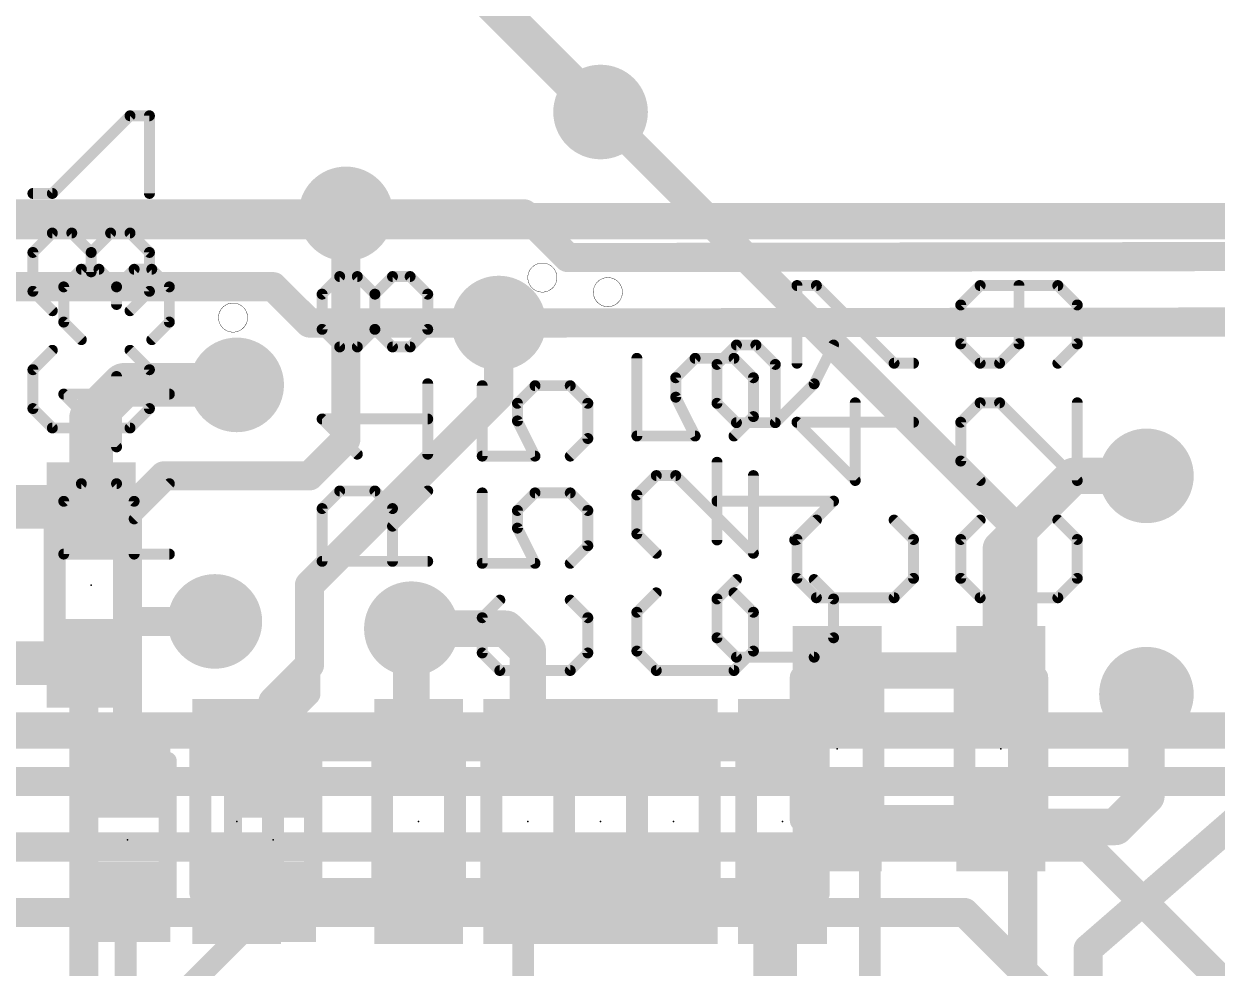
# Model space of a CAD drawing. Extents: x -18 to 144, y -21 to 125.
# Drawn here: x 53.89 to 62.22, y 77.34 to 83.93 of the extents above; entities that cross this region are included whole.
import ezdxf

# ---------------------------------------------------------------- set-up
doc = ezdxf.new("R2010")
doc.units = 0
for name, color, linetype in [('1', 22, 'CONTINUOUS'), ('114', 4, 'CONTINUOUS'), ('15', 23, 'CONTINUOUS'), ('16', 132, 'CONTINUOUS'), ('18', 110, 'CONTINUOUS'), ('2', 110, 'CONTINUOUS'), ('21', 253, 'CONTINUOUS'), ('22', 251, 'CONTINUOUS'), ('23', 53, 'CONTINUOUS'), ('24', 53, 'CONTINUOUS'), ('25', 253, 'CONTINUOUS'), ('27', 252, 'CONTINUOUS'), ('28', 251, 'CONTINUOUS')]:
    doc.layers.add(name, color=color, linetype=linetype)

# ---------------------------------------------------------------- blocks, each defined once
blk = doc.blocks.new('RECT')
blk.add_solid([(-0.5, -0.5), (0.5, -0.5), (-0.5, 0.5), (0.5, 0.5)])
blk = doc.blocks.new('ROUNDV')
at = {"const_width": 0.5}
blk.add_lwpolyline([(0, -0.25, 1), (0, 0.25, 1), (0, -0.25)], format="xyb", dxfattribs=at)

msp = doc.modelspace()

# ---------------------------------------------------------------- linework, layer by layer
at = {"layer": '1'}
for points, const_width in [([(56.134, 81.026), (56.134, 82.6008)], 0.2032), ([(57.3786, 82.6008), (56.134, 82.6008)], 0.2032), ([(57.6834, 82.296), (57.3786, 82.6008)], 0.2032), ([(74.6506, 82.3214), (57.6834, 82.296)], 0.2032), ([(74.6252, 81.8642), (57.2008, 81.8388)], 0.2032), ([(57.2008, 81.3308), (57.2008, 81.8388)], 0.2032), ([(55.88, 80.01), (57.2008, 81.3308)], 0.2032), ([(55.88, 80.772), (56.134, 81.026)], 0.2032), ([(60.706, 80.264), (61.214, 80.772)], 0.254), ([(61.214, 80.772), (61.722, 80.772)], 0.254), ([(54.864, 80.772), (54.61, 80.518)], 0.2032), ([(55.88, 80.772), (54.864, 80.772)], 0.2032), ([(54.61, 78.667), (54.61, 80.518)], 0.2032), ([(60.706, 79.4131), (60.706, 80.264)], 0.254), ([(55.88, 80.01), (55.88, 79.4512)], 0.2032), ([(57.2516, 79.7052), (56.5912, 79.7052)], 0.254), ([(57.404, 79.5528), (57.2516, 79.7052)], 0.254), ([(57.404, 78.9051), (57.404, 79.5528)], 0.254), ([(55.88, 79.4512), (55.626, 79.1972)], 0.2032), ([(59.563, 79.4131), (60.706, 79.4131)], 0.254), ([(55.626, 79.1972), (55.626, 78.667)], 0.2032), ([(61.722, 78.5368), (61.722, 79.248)], 0.254), ([(58.42, 78.9051), (58.42, 78.994)], 0.254), ([(57.404, 78.9051), (57.658, 78.9051)], 0.2032), ([(58.42, 78.9051), (57.658, 78.9051)], 0.254), ([(54.61, 78.667), (54.61, 78.6416)], 0.1524), ([(61.5061, 78.3209), (61.722, 78.5368)], 0.254), ([(59.055, 77.8129), (59.563, 78.3209)], 0.3048), ([(60.706, 78.3209), (59.563, 78.3209)], 0.3048), ([(59.7916, 78.0923), (59.563, 78.3209)], 0.1524), ([(60.706, 78.3209), (61.5061, 78.3209)], 0.254), ([(59.7916, 76.6064), (59.7916, 78.0923)], 0.1524), ([(58.42, 77.8129), (57.404, 77.8129)], 0.3048), ([(58.42, 77.8129), (59.055, 77.8129)], 0.3048), ([(57.372, 77.7809), (57.404, 77.8129)], 0.1524), ([(54.5974, 75.3968), (54.5973, 77.8002)], 0.1524), ([(54.5973, 77.8002), (54.6005, 77.797)], 0.1524), ([(54.6005, 77.797), (54.61, 77.797)], 0.1524), ([(54.972, 77.143), (55.626, 77.797)], 0.1524), ([(57.372, 75.3872), (57.372, 77.7809)], 0.1524)]:
    msp.add_lwpolyline(points, dxfattribs=dict(at, const_width=const_width))
for points, const_width in [([(56.1848, 82.6008, 1), (56.0832, 82.6008)], 0.1016), ([(56.134, 82.6516, 1), (56.134, 82.55)], 0.1016), ([(57.4145, 82.6367, 1), (57.3427, 82.5649)], 0.1016), ([(57.3786, 82.55, 1), (57.3786, 82.6516)], 0.1016), ([(57.6833, 82.3468, 1), (57.6835, 82.2452)], 0.1016), ([(57.6475, 82.2601, 1), (57.7193, 82.3319)], 0.1016), ([(57.2516, 81.8388, 1), (57.15, 81.8388)], 0.1016), ([(57.2007, 81.8896, 1), (57.2009, 81.788)], 0.1016), ([(57.15, 81.3308, 1), (57.2516, 81.3308)], 0.1016), ([(57.2367, 81.2949, 1), (57.1649, 81.3667)], 0.1016), ([(56.1699, 80.9901, 1), (56.0981, 81.0619)], 0.1016), ([(56.0832, 81.026, 1), (56.1848, 81.026)], 0.1016), ([(61.214, 80.8355, 1), (61.214, 80.7085)], 0.127), ([(61.2589, 80.7271, 1), (61.1691, 80.8169)], 0.127), ([(61.722, 80.7085, 1), (61.722, 80.8355)], 0.127), ([(54.864, 80.8228, 1), (54.864, 80.7212)], 0.1016), ([(54.8999, 80.7361, 1), (54.8281, 80.8079)], 0.1016), ([(55.8441, 80.8079, 1), (55.9159, 80.7361)], 0.1016), ([(55.88, 80.7212, 1), (55.88, 80.8228)], 0.1016), ([(54.6608, 80.518, 1), (54.5592, 80.518)], 0.1016), ([(54.5741, 80.5539, 1), (54.6459, 80.4821)], 0.1016), ([(60.7695, 80.264, 1), (60.6425, 80.264)], 0.127), ([(60.6611, 80.3089, 1), (60.7509, 80.2191)], 0.127), ([(55.9308, 80.01, 1), (55.8292, 80.01)], 0.1016), ([(55.8441, 80.0459, 1), (55.9159, 79.9741)], 0.1016), ([(56.5912, 79.7687, 1), (56.5912, 79.6417)], 0.127), ([(57.2965, 79.7501, 1), (57.2067, 79.6603)], 0.127), ([(57.2516, 79.6417, 1), (57.2516, 79.7687)], 0.127), ([(57.4675, 79.5528, 1), (57.3405, 79.5528)], 0.127), ([(57.3591, 79.5079, 1), (57.4489, 79.5977)], 0.127), ([(55.9159, 79.4153, 1), (55.8441, 79.4871)], 0.1016), ([(55.8292, 79.4512, 1), (55.9308, 79.4512)], 0.1016), ([(59.563, 79.4766, 1), (59.563, 79.3496)], 0.127), ([(60.6425, 79.4131, 1), (60.7695, 79.4131)], 0.127), ([(60.706, 79.3496, 1), (60.706, 79.4766)], 0.127), ([(55.6768, 79.1972, 1), (55.5752, 79.1972)], 0.1016), ([(61.7855, 79.248, 1), (61.6585, 79.248)], 0.127), ([(55.5901, 79.2331, 1), (55.6619, 79.1613)], 0.1016), ([(58.4835, 78.994, 1), (58.3565, 78.994)], 0.127), ([(57.3405, 78.9051, 1), (57.4675, 78.9051)], 0.127), ([(57.404, 78.9559, 1), (57.404, 78.8543)], 0.1016), ([(57.658, 78.9686, 1), (57.658, 78.8416)], 0.127), ([(57.658, 78.8543, 1), (57.658, 78.9559)], 0.1016), ([(58.3565, 78.9051, 1), (58.4835, 78.9051)], 0.127), ([(58.42, 78.8416, 1), (58.42, 78.9686)], 0.127), ([(54.5592, 78.667, 1), (54.6608, 78.667)], 0.1016), ([(54.6481, 78.667, 1), (54.5719, 78.667)], 0.0762), ([(55.5752, 78.667, 1), (55.6768, 78.667)], 0.1016), ([(54.5719, 78.6416, 1), (54.6481, 78.6416)], 0.0762), ([(61.7669, 78.4919, 1), (61.6771, 78.5817)], 0.127), ([(61.6585, 78.5368, 1), (61.7855, 78.5368)], 0.127), ([(59.563, 78.3971, 1), (59.563, 78.2447)], 0.1524), ([(59.6169, 78.267, 1), (59.5091, 78.3748)], 0.1524), ([(60.706, 78.2447, 1), (60.706, 78.3971)], 0.1524), ([(59.5899, 78.3478, 1), (59.5361, 78.294)], 0.0762), ([(60.706, 78.3844, 1), (60.706, 78.2574)], 0.127), ([(61.4612, 78.3658, 1), (61.551, 78.276)], 0.127), ([(61.5061, 78.2574, 1), (61.5061, 78.3844)], 0.127), ([(59.8297, 78.0923, 1), (59.7535, 78.0923)], 0.0762), ([(59.7647, 78.0654, 1), (59.8185, 78.1192)], 0.0762), ([(57.404, 77.8891, 1), (57.404, 77.7367)], 0.1524), ([(58.42, 77.8891, 1), (58.42, 77.7367)], 0.1524), ([(58.42, 77.7367, 1), (58.42, 77.8891)], 0.1524), ([(59.055, 77.7367, 1), (59.055, 77.8891)], 0.1524), ([(57.4309, 77.786, 1), (57.3771, 77.8398)], 0.0762), ([(59.0011, 77.8668, 1), (59.1089, 77.759)], 0.1524), ([(54.6354, 77.8002, 1), (54.5592, 77.8002)], 0.0762), ([(54.6242, 77.8271, 1), (54.5704, 77.7733)], 0.0762), ([(54.6005, 77.8351, 1), (54.6005, 77.7589)], 0.0762), ([(54.5736, 77.7701, 1), (54.6274, 77.8239)], 0.0762), ([(54.61, 77.7589, 1), (54.61, 77.8351)], 0.0762), ([(55.6529, 77.7701, 1), (55.5991, 77.8239)], 0.0762), ([(57.4101, 77.7809, 1), (57.3339, 77.7809)], 0.0762), ([(57.3451, 77.8078, 1), (57.3989, 77.754)], 0.0762)]:
    msp.add_lwpolyline(points, format="xyb", dxfattribs=dict(at, const_width=const_width))
at = {"layer": '114', "const_width": 0.0025}
for points in [[(57.5056, 82.0547, 1), (57.5056, 82.2579, 1), (57.5056, 82.0547)], [(57.9628, 81.9531, 1), (57.9628, 82.1563, 1), (57.9628, 81.9531)], [(55.3466, 81.7753, 1), (55.3466, 81.9785, 1), (55.3466, 81.7753)]]:
    msp.add_lwpolyline(points, format="xyb", dxfattribs=at)
at = {"layer": '15'}
for points, const_width in [([(57.912, 83.312), (56.134, 85.09)], 0.254), ([(38.608, 82.55), (68.58, 82.55)], 0.254), ([(66.04, 78.994), (45.72, 78.994)], 0.254), ([(65.024, 78.6384), (45.0596, 78.6384)], 0.2032), ([(61.3156, 78.1812), (45.6184, 78.1812)], 0.2032), ([(62.738, 76.7588), (61.3156, 78.1812)], 0.2032), ([(60.452, 77.724), (46.482, 77.724)], 0.2032), ([(61.976, 76.2), (60.452, 77.724)], 0.2032)]:
    msp.add_lwpolyline(points, dxfattribs=dict(at, const_width=const_width))
for points, const_width in [([(57.8671, 83.2671, 1), (57.9569, 83.3569)], 0.127), ([(61.3515, 78.2171, 1), (61.2797, 78.1453)], 0.1016), ([(61.3156, 78.1304, 1), (61.3156, 78.232)], 0.1016), ([(60.4879, 77.7599, 1), (60.4161, 77.6881)], 0.1016), ([(60.452, 77.6732, 1), (60.452, 77.7748)], 0.1016)]:
    msp.add_lwpolyline(points, format="xyb", dxfattribs=dict(at, const_width=const_width))
at = {"layer": '16'}
for points, const_width in [([(57.912, 83.312), (60.8584, 80.3656)], 0.2032), ([(54.356, 81.1784), (54.5846, 81.407)], 0.3048), ([(54.5846, 81.407), (55.372, 81.407)], 0.3048), ([(54.356, 80.5561), (54.356, 81.1784)], 0.3048), ([(53.213, 80.5561), (54.356, 80.5561)], 0.3048), ([(60.8584, 71.374), (60.8584, 80.3656)], 0.2032), ([(54.356, 79.4639), (54.6481, 79.756)], 0.2032), ([(54.6481, 79.756), (55.2196, 79.756)], 0.2032), ([(56.5912, 78.9051), (56.5912, 79.7052)], 0.254), ([(53.213, 79.4639), (54.356, 79.4639)], 0.3048), ([(54.3052, 76.7334), (54.3052, 79.4131)], 0.2032), ([(54.3052, 79.4131), (54.356, 79.4639)], 0.1524), ([(55.372, 78.9051), (56.642, 78.9051)], 0.254), ([(56.4896, 78.9051), (56.5912, 78.9051)], 0.254), ([(56.642, 78.9051), (56.5912, 78.9051)], 0.254), ([(57.912, 78.9051), (56.642, 78.9051)], 0.254), ([(59.182, 78.9051), (57.912, 78.9051)], 0.254), ([(62.484, 78.486), (61.3156, 77.47)], 0.2032), ([(55.372, 77.8129), (56.642, 77.8129)], 0.3048), ([(56.642, 77.8129), (57.912, 77.8129)], 0.3048), ([(57.912, 77.8129), (59.182, 77.8129)], 0.3048), ([(59.1947, 77.8129), (59.1312, 77.8256)], 0.3048), ([(59.1312, 77.8256), (59.1312, 76.9112)], 0.3048), ([(59.182, 77.8129), (59.1947, 77.8129)], 0.3048), ([(61.3156, 77.47), (61.3156, 71.12)], 0.2032)]:
    msp.add_lwpolyline(points, dxfattribs=dict(at, const_width=const_width))
for points, const_width in [([(57.9479, 83.3479, 1), (57.8761, 83.2761)], 0.1016), ([(54.5846, 81.4832, 1), (54.5846, 81.3308)], 0.1524), ([(54.6385, 81.3531, 1), (54.5307, 81.4609)], 0.1524), ([(55.372, 81.3308, 1), (55.372, 81.4832)], 0.1524), ([(54.4322, 81.1784, 1), (54.2798, 81.1784)], 0.1524), ([(54.3021, 81.2323, 1), (54.4099, 81.1245)], 0.1524), ([(54.356, 80.4799, 1), (54.356, 80.6323)], 0.1524), ([(54.2798, 80.5561, 1), (54.4322, 80.5561)], 0.1524), ([(60.9092, 80.3656, 1), (60.8076, 80.3656)], 0.1016), ([(60.8225, 80.3297, 1), (60.8943, 80.4015)], 0.1016), ([(54.6481, 79.8068, 1), (54.6481, 79.7052)], 0.1016), ([(54.684, 79.7201, 1), (54.6122, 79.7919)], 0.1016), ([(55.2196, 79.7052, 1), (55.2196, 79.8068)], 0.1016), ([(56.6547, 79.7052, 1), (56.5277, 79.7052)], 0.127), ([(54.3201, 79.4998, 1), (54.3919, 79.428)], 0.1016), ([(54.356, 79.3877, 1), (54.356, 79.5401)], 0.1524), ([(54.356, 79.4131, 1), (54.2544, 79.4131)], 0.1016), ([(54.2783, 79.44, 1), (54.3321, 79.3862)], 0.0762), ([(54.3829, 79.437, 1), (54.3291, 79.4908)], 0.0762), ([(55.372, 78.9686, 1), (55.372, 78.8416)], 0.127), ([(56.4896, 78.9686, 1), (56.4896, 78.8416)], 0.127), ([(56.5912, 78.9686, 1), (56.5912, 78.8416)], 0.127), ([(56.5277, 78.9051, 1), (56.6547, 78.9051)], 0.127), ([(56.642, 78.9686, 1), (56.642, 78.8416)], 0.127), ([(56.5912, 78.8416, 1), (56.5912, 78.9686)], 0.127), ([(56.642, 78.8416, 1), (56.642, 78.9686)], 0.127), ([(56.642, 78.8416, 1), (56.642, 78.9686)], 0.127), ([(57.912, 78.9686, 1), (57.912, 78.8416)], 0.127), ([(57.912, 78.8416, 1), (57.912, 78.9686)], 0.127), ([(59.182, 78.8416, 1), (59.182, 78.9686)], 0.127), ([(55.372, 77.8891, 1), (55.372, 77.7367)], 0.1524), ([(56.642, 77.8891, 1), (56.642, 77.7367)], 0.1524), ([(56.642, 77.7367, 1), (56.642, 77.8891)], 0.1524), ([(57.912, 77.8891, 1), (57.912, 77.7367)], 0.1524), ([(57.912, 77.7367, 1), (57.912, 77.8891)], 0.1524), ([(59.1461, 77.9003, 1), (59.1163, 77.7509)], 0.1524), ([(59.2074, 77.8256, 1), (59.055, 77.8256)], 0.1524), ([(59.182, 77.8891, 1), (59.182, 77.7367)], 0.1524), ([(59.1798, 77.7382, 1), (59.2096, 77.8876)], 0.1524), ([(59.182, 77.7367, 1), (59.182, 77.8891)], 0.1524), ([(59.1947, 77.7367, 1), (59.1947, 77.8891)], 0.1524), ([(61.3664, 77.47, 1), (61.2648, 77.47)], 0.1016), ([(61.2823, 77.5083, 1), (61.3489, 77.4317)], 0.1016)]:
    msp.add_lwpolyline(points, format="xyb", dxfattribs=dict(at, const_width=const_width))
at = {"layer": '2', "const_width": 0.2032}
for points in [[(56.134, 82.6008), (53.34, 82.6008)], [(55.626, 82.0928), (53.6448, 82.0928)], [(55.88, 81.8388), (55.626, 82.0928)], [(57.2008, 81.8388), (55.88, 81.8388)]]:
    msp.add_lwpolyline(points, dxfattribs=at)
at = {"layer": '2', "const_width": 0.1016}
for points in [[(56.134, 82.55, 1), (56.134, 82.6516)], [(55.6619, 82.1287, 1), (55.5901, 82.0569)], [(55.626, 82.042, 1), (55.626, 82.1436)], [(55.88, 81.8896, 1), (55.88, 81.788)], [(55.8441, 81.8029, 1), (55.9159, 81.8747)], [(57.2008, 81.788, 1), (57.2008, 81.8896)]]:
    msp.add_lwpolyline(points, format="xyb", dxfattribs=at)
at = {"layer": '21'}
for points, const_width in [([(55.88, 80.01), (55.88, 79.248)], 0.1524), ([(59.309, 79.367), (59.309, 78.367)], 0.1524), ([(59.817, 78.367), (59.817, 79.367)], 0.1524), ([(60.452, 79.367), (60.452, 78.367)], 0.1524), ([(60.96, 78.367), (60.96, 79.367)], 0.1524), ([(55.88, 79.248), (55.7276, 79.0956)], 0.1524), ([(57.15, 78.859), (57.15, 77.859)], 0.1524), ([(57.658, 77.859), (57.658, 78.859)], 0.1524), ([(58.166, 78.859), (58.166, 77.859)], 0.1524), ([(58.674, 77.859), (58.674, 78.859)], 0.1524), ([(54.33, 78.782), (54.33, 77.682)], 0.127), ([(54.89, 78.782), (54.89, 77.682)], 0.127), ([(55.346, 78.782), (55.346, 77.682)], 0.127), ([(55.906, 78.782), (55.906, 77.682)], 0.127)]:
    msp.add_lwpolyline(points, dxfattribs=dict(at, const_width=const_width))
for points, const_width in [([(55.9181, 80.01, 1), (55.8419, 80.01)], 0.0762), ([(59.3471, 79.367, 1), (59.2709, 79.367)], 0.0762), ([(59.8551, 79.367, 1), (59.7789, 79.367)], 0.0762), ([(60.4901, 79.367, 1), (60.4139, 79.367)], 0.0762), ([(60.9981, 79.367, 1), (60.9219, 79.367)], 0.0762), ([(55.9069, 79.2211, 1), (55.8531, 79.2749)], 0.0762), ([(55.8419, 79.248, 1), (55.9181, 79.248)], 0.0762), ([(55.7007, 79.1225, 1), (55.7545, 79.0687)], 0.0762), ([(57.1881, 78.859, 1), (57.1119, 78.859)], 0.0762), ([(57.6961, 78.859, 1), (57.6199, 78.859)], 0.0762), ([(58.2041, 78.859, 1), (58.1279, 78.859)], 0.0762), ([(58.7121, 78.859, 1), (58.6359, 78.859)], 0.0762), ([(54.3618, 78.782, 1), (54.2983, 78.782)], 0.0635), ([(54.9218, 78.782, 1), (54.8582, 78.782)], 0.0635), ([(55.3778, 78.782, 1), (55.3143, 78.782)], 0.0635), ([(55.9378, 78.782, 1), (55.8743, 78.782)], 0.0635), ([(59.2709, 78.367, 1), (59.3471, 78.367)], 0.0762), ([(59.7789, 78.367, 1), (59.8551, 78.367)], 0.0762), ([(60.4139, 78.367, 1), (60.4901, 78.367)], 0.0762), ([(60.9219, 78.367, 1), (60.9981, 78.367)], 0.0762), ([(57.1119, 77.859, 1), (57.1881, 77.859)], 0.0762), ([(57.6199, 77.859, 1), (57.6961, 77.859)], 0.0762), ([(58.1279, 77.859, 1), (58.2041, 77.859)], 0.0762), ([(58.6359, 77.859, 1), (58.7121, 77.859)], 0.0762), ([(54.2983, 77.682, 1), (54.3618, 77.682)], 0.0635), ([(54.8582, 77.682, 1), (54.9218, 77.682)], 0.0635), ([(55.3143, 77.682, 1), (55.3778, 77.682)], 0.0635), ([(55.8743, 77.682, 1), (55.9378, 77.682)], 0.0635)]:
    msp.add_lwpolyline(points, format="xyb", dxfattribs=dict(at, const_width=const_width))
at = {"layer": '22', "const_width": 0.1524}
for points in [[(54.102, 79.51), (54.102, 80.51)], [(54.61, 80.51), (54.61, 79.51)], [(55.118, 77.859), (55.118, 78.859)], [(55.626, 78.859), (55.626, 77.859)], [(56.388, 77.859), (56.388, 78.859)], [(56.896, 78.859), (56.896, 77.859)], [(57.658, 77.859), (57.658, 78.859)], [(58.166, 78.859), (58.166, 77.859)], [(58.928, 77.859), (58.928, 78.859)], [(59.436, 78.859), (59.436, 77.859)]]:
    msp.add_lwpolyline(points, dxfattribs=at)
at = {"layer": '22', "const_width": 0.0762}
for points in [[(54.1401, 80.51, 1), (54.0639, 80.51)], [(54.6481, 80.51, 1), (54.5719, 80.51)], [(54.0639, 79.51, 1), (54.1401, 79.51)], [(54.5719, 79.51, 1), (54.6481, 79.51)], [(55.1561, 78.859, 1), (55.0799, 78.859)], [(55.6641, 78.859, 1), (55.5879, 78.859)], [(56.4261, 78.859, 1), (56.3499, 78.859)], [(56.9341, 78.859, 1), (56.8579, 78.859)], [(57.6961, 78.859, 1), (57.6199, 78.859)], [(58.2041, 78.859, 1), (58.1279, 78.859)], [(58.9661, 78.859, 1), (58.8899, 78.859)], [(59.4741, 78.859, 1), (59.3979, 78.859)], [(55.0799, 77.859, 1), (55.1561, 77.859)], [(55.5879, 77.859, 1), (55.6641, 77.859)], [(56.3499, 77.859, 1), (56.4261, 77.859)], [(56.8579, 77.859, 1), (56.9341, 77.859)], [(57.6199, 77.859, 1), (57.6961, 77.859)], [(58.1279, 77.859, 1), (58.2041, 77.859)], [(58.8899, 77.859, 1), (58.9661, 77.859)], [(59.3979, 77.859, 1), (59.4741, 77.859)]]:
    msp.add_lwpolyline(points, format="xyb", dxfattribs=at)
at = {"layer": '23'}
for p in [(59.563, 78.867), (60.706, 78.867), (57.404, 78.359), (58.42, 78.359), (54.61, 78.232), (55.626, 78.232)]:
    msp.add_point(p, dxfattribs=at)
at = {"layer": '24'}
for p in [(54.356, 80.01), (55.372, 78.359), (56.642, 78.359), (57.912, 78.359), (59.182, 78.359)]:
    msp.add_point(p, dxfattribs=at)
at = {"layer": '25', "const_width": 0.0762}
for points in [[(54.1649, 82.0913), (54.2877, 82.2142)], [(54.2877, 82.2142), (54.4106, 82.2142)], [(54.4106, 82.2142), (54.5335, 82.0913)], [(54.5335, 82.0913), (54.6564, 82.2142)], [(54.6564, 82.2142), (54.7792, 82.2142)], [(54.7792, 82.2142), (54.9021, 82.0913)], [(54.1649, 81.8456), (54.1649, 82.0913)], [(54.5335, 82.0913), (54.5335, 81.9685)], [(54.9021, 82.0913), (54.9021, 81.8456)], [(55.9683, 82.0405), (56.0911, 82.1634)], [(56.0911, 82.1634), (56.214, 82.1634)], [(56.214, 82.1634), (56.3369, 82.0405)], [(56.3369, 82.0405), (56.4598, 82.1634)], [(56.4598, 82.1634), (56.5826, 82.1634)], [(56.5826, 82.1634), (56.7055, 82.0405)], [(55.9683, 81.7948), (55.9683, 82.0405)], [(56.3369, 81.7948), (56.3369, 82.0405)], [(56.7055, 82.0405), (56.7055, 81.7948)], [(54.2877, 81.7227), (54.1649, 81.8456)], [(54.9021, 81.8456), (54.7792, 81.7227)], [(56.0911, 81.6719), (55.9683, 81.7948)], [(56.3369, 81.7948), (56.214, 81.6719)], [(56.4598, 81.6719), (56.3369, 81.7948)], [(56.7055, 81.7948), (56.5826, 81.6719)], [(56.214, 81.6719), (56.0911, 81.6719)], [(56.5826, 81.6719), (56.4598, 81.6719)], [(54.5335, 80.9743), (54.5335, 81.4658)], [(54.9021, 81.3429), (54.1649, 81.3429)], [(54.1649, 81.3429), (54.5335, 80.9743)], [(56.7055, 80.9235), (56.7055, 81.415)], [(56.214, 80.9235), (55.9683, 81.1693)], [(55.9683, 81.1693), (56.7055, 81.1693)], [(54.1649, 80.5945), (54.2877, 80.7174)], [(54.2877, 80.7174), (54.5335, 80.7174)], [(54.5335, 80.7174), (54.6564, 80.5945)], [(54.6564, 80.4716), (54.9021, 80.7174)], [(54.1649, 80.2259), (54.1649, 80.5945)], [(54.6564, 80.5945), (54.6564, 80.2259)], [(55.9683, 80.5437), (56.0911, 80.6666)], [(56.0911, 80.6666), (56.3369, 80.6666)], [(56.3369, 80.6666), (56.4598, 80.5437)], [(56.4598, 80.4208), (56.7055, 80.6666)], [(55.9683, 80.1751), (55.9683, 80.5437)], [(56.4598, 80.5437), (56.4598, 80.1751)], [(54.9021, 80.2259), (54.1649, 80.2259)], [(56.7055, 80.1751), (55.9683, 80.1751)]]:
    msp.add_lwpolyline(points, dxfattribs=at)
at = {"layer": '25', "const_width": 0.0381}
for points in [[(54.2877, 82.2333, 1), (54.2877, 82.1952)], [(54.3012, 82.2007, 1), (54.2743, 82.2277)], [(54.4241, 82.2277, 1), (54.3971, 82.2007)], [(54.4106, 82.1952, 1), (54.4106, 82.2333)], [(54.6564, 82.2333, 1), (54.6564, 82.1952)], [(54.6698, 82.2007, 1), (54.6429, 82.2277)], [(54.7927, 82.2277, 1), (54.7658, 82.2007)], [(54.7792, 82.1952, 1), (54.7792, 82.2333)], [(54.1839, 82.0913, 1), (54.1458, 82.0913)], [(54.5525, 82.0913, 1), (54.5144, 82.0913)], [(54.9212, 82.0913, 1), (54.8831, 82.0913)], [(56.0911, 82.1825, 1), (56.0911, 82.1444)], [(56.1046, 82.1499, 1), (56.0777, 82.1769)], [(56.2275, 82.1769, 1), (56.2005, 82.1499)], [(56.214, 82.1444, 1), (56.214, 82.1825)], [(56.4598, 82.1825, 1), (56.4598, 82.1444)], [(56.4732, 82.1499, 1), (56.4463, 82.1769)], [(56.5961, 82.1769, 1), (56.5692, 82.1499)], [(56.5826, 82.1444, 1), (56.5826, 82.1825)], [(54.1514, 82.1048, 1), (54.1783, 82.0779)], [(54.52, 82.1048, 1), (54.547, 82.0779)], [(54.52, 82.0779, 1), (54.547, 82.1048)], [(54.8886, 82.0779, 1), (54.9156, 82.1048)], [(55.9873, 82.0405, 1), (55.9492, 82.0405)], [(55.9548, 82.054, 1), (55.9817, 82.0271)], [(56.3559, 82.0405, 1), (56.3178, 82.0405)], [(56.3234, 82.054, 1), (56.3504, 82.0271)], [(56.3234, 82.0271, 1), (56.3504, 82.054)], [(56.7246, 82.0405, 1), (56.6865, 82.0405)], [(56.692, 82.0271, 1), (56.719, 82.054)], [(54.5144, 81.9685, 1), (54.5525, 81.9685)], [(54.1783, 81.8591, 1), (54.1514, 81.8321)], [(54.9156, 81.8321, 1), (54.8886, 81.8591)], [(54.1458, 81.8456, 1), (54.1839, 81.8456)], [(54.8831, 81.8456, 1), (54.9212, 81.8456)], [(55.9817, 81.8083, 1), (55.9548, 81.7813)], [(55.9492, 81.7948, 1), (55.9873, 81.7948)], [(56.3178, 81.7948, 1), (56.3559, 81.7948)], [(56.3504, 81.8083, 1), (56.3234, 81.7813)], [(56.3504, 81.7813, 1), (56.3234, 81.8083)], [(56.6865, 81.7948, 1), (56.7246, 81.7948)], [(56.719, 81.7813, 1), (56.692, 81.8083)], [(54.2743, 81.7093, 1), (54.3012, 81.7362)], [(54.7658, 81.7362, 1), (54.7927, 81.7093)], [(56.0911, 81.691, 1), (56.0911, 81.6529)], [(56.214, 81.6529, 1), (56.214, 81.691)], [(56.4598, 81.691, 1), (56.4598, 81.6529)], [(56.5826, 81.6529, 1), (56.5826, 81.691)], [(56.0777, 81.6585, 1), (56.1046, 81.6854)], [(56.2005, 81.6854, 1), (56.2275, 81.6585)], [(56.4463, 81.6585, 1), (56.4732, 81.6854)], [(56.5692, 81.6854, 1), (56.5961, 81.6585)], [(54.5525, 81.4658, 1), (54.5144, 81.4658)], [(54.1649, 81.362, 1), (54.1649, 81.3239)], [(54.1783, 81.3564, 1), (54.1514, 81.3295)], [(54.9021, 81.3239, 1), (54.9021, 81.362)], [(56.7246, 81.415, 1), (56.6865, 81.415)], [(55.9817, 81.1827, 1), (55.9548, 81.1558)], [(55.9683, 81.1883, 1), (55.9683, 81.1502)], [(56.7055, 81.1502, 1), (56.7055, 81.1883)], [(54.5144, 80.9743, 1), (54.5525, 80.9743)], [(54.52, 80.9608, 1), (54.547, 80.9878)], [(56.2005, 80.91, 1), (56.2275, 80.937)], [(56.6865, 80.9235, 1), (56.7246, 80.9235)], [(54.2877, 80.7364, 1), (54.2877, 80.6983)], [(54.3012, 80.7039, 1), (54.2743, 80.7309)], [(54.547, 80.7309, 1), (54.52, 80.7039)], [(54.5335, 80.6983, 1), (54.5335, 80.7364)], [(54.9156, 80.7039, 1), (54.8886, 80.7309)], [(54.1514, 80.608, 1), (54.1783, 80.581)], [(54.1839, 80.5945, 1), (54.1458, 80.5945)], [(54.6754, 80.5945, 1), (54.6373, 80.5945)], [(54.6429, 80.581, 1), (54.6698, 80.608)], [(56.0911, 80.6856, 1), (56.0911, 80.6475)], [(56.1046, 80.6531, 1), (56.0777, 80.6801)], [(56.3504, 80.6801, 1), (56.3234, 80.6531)], [(56.3369, 80.6475, 1), (56.3369, 80.6856)], [(56.719, 80.6531, 1), (56.692, 80.6801)], [(55.9873, 80.5437, 1), (55.9492, 80.5437)], [(55.9548, 80.5572, 1), (55.9817, 80.5302)], [(56.4788, 80.5437, 1), (56.4407, 80.5437)], [(56.4463, 80.5302, 1), (56.4732, 80.5572)], [(54.6429, 80.4851, 1), (54.6698, 80.4582)], [(56.4463, 80.4343, 1), (56.4732, 80.4074)], [(54.1649, 80.245, 1), (54.1649, 80.2069)], [(54.1458, 80.2259, 1), (54.1839, 80.2259)], [(54.6373, 80.2259, 1), (54.6754, 80.2259)], [(54.9021, 80.2069, 1), (54.9021, 80.245)], [(55.9683, 80.1941, 1), (55.9683, 80.1561)], [(56.7055, 80.1561, 1), (56.7055, 80.1941)], [(55.9492, 80.1751, 1), (55.9873, 80.1751)], [(56.4407, 80.1751, 1), (56.4788, 80.1751)]]:
    msp.add_lwpolyline(points, format="xyb", dxfattribs=at)
at = {"layer": '27', "const_width": 0.0762}
for points in [[(59.2829, 81.5583), (59.2829, 82.1006)], [(59.2829, 82.1006), (59.4185, 82.1006)], [(59.4185, 82.1006), (59.9608, 81.5583)], [(60.5615, 82.1006), (60.4259, 81.965)], [(61.1038, 82.1006), (60.5615, 82.1006)], [(60.8327, 81.6938), (60.8327, 82.1006)], [(61.2394, 81.965), (61.1038, 82.1006)], [(60.4259, 81.965), (60.4259, 81.6938)], [(61.2394, 81.6938), (61.2394, 81.965)], [(60.4259, 81.6938), (60.5615, 81.5583)], [(60.6971, 81.5583), (60.8327, 81.6938)], [(61.1038, 81.5583), (61.2394, 81.6938)], [(58.1653, 81.5926), (58.1653, 81.0503)], [(58.4365, 81.457), (58.5721, 81.5926)], [(58.5721, 81.5926), (58.8432, 81.5926)], [(58.8432, 81.5926), (58.9788, 81.457)], [(59.9608, 81.5583), (60.0964, 81.5583)], [(60.5615, 81.5583), (60.6971, 81.5583)], [(58.4365, 81.3214), (58.4365, 81.457)], [(58.9788, 81.457), (58.9788, 81.1858)], [(57.0859, 81.4014), (57.0859, 80.9099)], [(57.3316, 81.2785), (57.4545, 81.4014)], [(57.4545, 81.4014), (57.7002, 81.4014)], [(57.7002, 81.4014), (57.8231, 81.2785)], [(57.3316, 81.1557), (57.3316, 81.2785)], [(57.8231, 81.2785), (57.8231, 81.0328)], [(58.5721, 81.0503), (58.4365, 81.3214)], [(59.6897, 80.7397), (59.6897, 81.282)], [(60.5615, 81.282), (60.4259, 81.1464)], [(60.6971, 81.282), (60.5615, 81.282)], [(61.2394, 80.7397), (60.6971, 81.282)], [(61.2394, 81.282), (61.2394, 80.7397)], [(58.9788, 81.1858), (58.8432, 81.0503)], [(57.4545, 80.9099), (57.3316, 81.1557)], [(60.0964, 81.1464), (59.2829, 81.1464)], [(59.2829, 81.1464), (59.6897, 80.7397)], [(60.4259, 81.1464), (60.4259, 80.8753)], [(57.8231, 81.0328), (57.7002, 80.9099)], [(58.1653, 81.0503), (58.5721, 81.0503)], [(57.0859, 80.9099), (57.4545, 80.9099)], [(60.4259, 80.8753), (60.5615, 80.7397)], [(58.3009, 80.774), (58.1653, 80.6384)], [(58.4365, 80.774), (58.3009, 80.774)], [(58.9788, 80.2317), (58.4365, 80.774)], [(58.9788, 80.774), (58.9788, 80.2317)], [(57.0859, 80.653), (57.0859, 80.1615)], [(57.3316, 80.5301), (57.4545, 80.653)], [(57.4545, 80.653), (57.7002, 80.653)], [(57.7002, 80.653), (57.8231, 80.5301)], [(58.1653, 80.6384), (58.1653, 80.3673)], [(57.3316, 80.4073), (57.3316, 80.5301)], [(57.8231, 80.5301), (57.8231, 80.2844)], [(59.4185, 80.4634), (59.2829, 80.3278)], [(60.0964, 80.3278), (59.9608, 80.4634)], [(60.5615, 80.4634), (60.4259, 80.3278)], [(61.2394, 80.3278), (61.1038, 80.4634)], [(57.4545, 80.1615), (57.3316, 80.4073)], [(58.1653, 80.3673), (58.3009, 80.2317)], [(57.8231, 80.2844), (57.7002, 80.1615)], [(59.2829, 80.3278), (59.2829, 80.0567)], [(60.0964, 80.0567), (60.0964, 80.3278)], [(60.4259, 80.3278), (60.4259, 80.0567)], [(61.2394, 80.0567), (61.2394, 80.3278)], [(57.0859, 80.1615), (57.4545, 80.1615)], [(59.2829, 80.0567), (59.4185, 79.9211)], [(59.9608, 79.9211), (60.0964, 80.0567)], [(60.4259, 80.0567), (60.5615, 79.9211)], [(61.1038, 79.9211), (61.2394, 80.0567)], [(58.3009, 79.9554), (58.1653, 79.8198)], [(58.9788, 79.8198), (58.8432, 79.9554)], [(59.4185, 79.9211), (59.9608, 79.9211)], [(60.5615, 79.9211), (61.1038, 79.9211)], [(57.2087, 79.9046), (57.0859, 79.7817)], [(57.8231, 79.7817), (57.7002, 79.9046)], [(57.0859, 79.7817), (57.0859, 79.536)], [(57.8231, 79.536), (57.8231, 79.7817)], [(58.1653, 79.8198), (58.1653, 79.5487)], [(58.9788, 79.5487), (58.9788, 79.8198)], [(57.0859, 79.536), (57.2087, 79.4131)], [(57.7002, 79.4131), (57.8231, 79.536)], [(58.1653, 79.5487), (58.3009, 79.4131)], [(58.8432, 79.4131), (58.9788, 79.5487)], [(57.2087, 79.4131), (57.7002, 79.4131)], [(58.3009, 79.4131), (58.8432, 79.4131)]]:
    msp.add_lwpolyline(points, dxfattribs=at)
at = {"layer": '27', "const_width": 0.0381}
for points in [[(59.302, 82.1006, 1), (59.2639, 82.1006)], [(59.2829, 82.1196, 1), (59.2829, 82.0815)], [(59.432, 82.1141, 1), (59.405, 82.0871)], [(59.4185, 82.0815, 1), (59.4185, 82.1196)], [(60.5615, 82.1196, 1), (60.5615, 82.0815)], [(60.575, 82.0871, 1), (60.548, 82.1141)], [(60.8517, 82.1006, 1), (60.8136, 82.1006)], [(61.1173, 82.1141, 1), (61.0903, 82.0871)], [(61.1038, 82.0815, 1), (61.1038, 82.1196)], [(60.4124, 81.9785, 1), (60.4394, 81.9515)], [(60.445, 81.965, 1), (60.4069, 81.965)], [(61.2585, 81.965, 1), (61.2204, 81.965)], [(61.2259, 81.9515, 1), (61.2529, 81.9785)], [(60.4394, 81.7073, 1), (60.4124, 81.6804)], [(60.4069, 81.6938, 1), (60.445, 81.6938)], [(60.8136, 81.6938, 1), (60.8517, 81.6938)], [(60.8461, 81.6804, 1), (60.8192, 81.7073)], [(61.2204, 81.6938, 1), (61.2585, 81.6938)], [(61.2529, 81.6804, 1), (61.2259, 81.7073)], [(58.1844, 81.5926, 1), (58.1463, 81.5926)], [(58.5721, 81.6116, 1), (58.5721, 81.5735)], [(58.5855, 81.5791, 1), (58.5586, 81.6061)], [(58.8567, 81.6061, 1), (58.8297, 81.5791)], [(58.8432, 81.5735, 1), (58.8432, 81.6116)], [(59.2639, 81.5583, 1), (59.302, 81.5583)], [(59.9608, 81.5773, 1), (59.9608, 81.5392)], [(59.9473, 81.5448, 1), (59.9743, 81.5717)], [(60.0964, 81.5392, 1), (60.0964, 81.5773)], [(60.5615, 81.5773, 1), (60.5615, 81.5392)], [(60.548, 81.5448, 1), (60.575, 81.5717)], [(60.6836, 81.5717, 1), (60.7105, 81.5448)], [(60.6971, 81.5392, 1), (60.6971, 81.5773)], [(61.0903, 81.5717, 1), (61.1173, 81.5448)], [(58.423, 81.4705, 1), (58.4499, 81.4435)], [(58.4555, 81.457, 1), (58.4174, 81.457)], [(58.9978, 81.457, 1), (58.9597, 81.457)], [(58.9653, 81.4435, 1), (58.9923, 81.4705)], [(57.1049, 81.4014, 1), (57.0668, 81.4014)], [(57.4545, 81.4205, 1), (57.4545, 81.3824)], [(57.468, 81.3879, 1), (57.441, 81.4149)], [(57.7137, 81.4149, 1), (57.6868, 81.3879)], [(57.7002, 81.3824, 1), (57.7002, 81.4205)], [(57.3181, 81.292, 1), (57.3451, 81.2651)], [(57.3507, 81.2785, 1), (57.3126, 81.2785)], [(57.8422, 81.2785, 1), (57.8041, 81.2785)], [(57.8096, 81.2651, 1), (57.8366, 81.292)], [(58.4535, 81.3299, 1), (58.4194, 81.3129)], [(58.4174, 81.3214, 1), (58.4555, 81.3214)], [(59.7087, 81.282, 1), (59.6706, 81.282)], [(60.5615, 81.3011, 1), (60.5615, 81.263)], [(60.575, 81.2685, 1), (60.548, 81.2955)], [(60.7105, 81.2955, 1), (60.6836, 81.2685)], [(60.6971, 81.263, 1), (60.6971, 81.3011)], [(61.2585, 81.282, 1), (61.2204, 81.282)], [(58.9923, 81.1724, 1), (58.9653, 81.1993)], [(57.3487, 81.1642, 1), (57.3146, 81.1472)], [(57.3126, 81.1557, 1), (57.3507, 81.1557)], [(58.9597, 81.1858, 1), (58.9978, 81.1858)], [(59.2964, 81.1599, 1), (59.2694, 81.133)], [(59.2829, 81.1655, 1), (59.2829, 81.1274)], [(60.0964, 81.1274, 1), (60.0964, 81.1655)], [(60.4124, 81.1599, 1), (60.4394, 81.133)], [(60.445, 81.1464, 1), (60.4069, 81.1464)], [(57.8041, 81.0328, 1), (57.8422, 81.0328)], [(57.8366, 81.0193, 1), (57.8096, 81.0463)], [(58.1653, 81.0693, 1), (58.1653, 81.0312)], [(58.1463, 81.0503, 1), (58.1844, 81.0503)], [(58.555, 81.0417, 1), (58.5891, 81.0588)], [(58.5721, 81.0312, 1), (58.5721, 81.0693)], [(58.8297, 81.0637, 1), (58.8567, 81.0368)], [(57.0859, 80.929, 1), (57.0859, 80.8909)], [(57.0668, 80.9099, 1), (57.1049, 80.9099)], [(57.4374, 80.9014, 1), (57.4715, 80.9185)], [(57.4545, 80.8909, 1), (57.4545, 80.929)], [(57.6868, 80.9234, 1), (57.7137, 80.8965)], [(60.4394, 80.8887, 1), (60.4124, 80.8618)], [(60.4069, 80.8753, 1), (60.445, 80.8753)], [(58.3009, 80.7931, 1), (58.3009, 80.755)], [(58.3144, 80.7605, 1), (58.2874, 80.7875)], [(58.4499, 80.7875, 1), (58.423, 80.7605)], [(58.4365, 80.755, 1), (58.4365, 80.7931)], [(58.9978, 80.774, 1), (58.9597, 80.774)], [(59.6706, 80.7397, 1), (59.7087, 80.7397)], [(59.6762, 80.7262, 1), (59.7031, 80.7531)], [(60.548, 80.7262, 1), (60.575, 80.7531)], [(61.2204, 80.7397, 1), (61.2585, 80.7397)], [(61.2259, 80.7262, 1), (61.2529, 80.7531)], [(57.1049, 80.653, 1), (57.0668, 80.653)], [(57.4545, 80.672, 1), (57.4545, 80.634)], [(57.468, 80.6395, 1), (57.441, 80.6665)], [(57.7137, 80.6665, 1), (57.6868, 80.6395)], [(57.7002, 80.634, 1), (57.7002, 80.672)], [(58.1844, 80.6384, 1), (58.1463, 80.6384)], [(58.1518, 80.6519, 1), (58.1788, 80.625)], [(57.3181, 80.5436, 1), (57.3451, 80.5167)], [(57.3507, 80.5301, 1), (57.3126, 80.5301)], [(57.8422, 80.5301, 1), (57.8041, 80.5301)], [(57.8096, 80.5167, 1), (57.8366, 80.5436)], [(59.432, 80.45, 1), (59.405, 80.4769)], [(59.9743, 80.4769, 1), (59.9473, 80.45)], [(60.575, 80.45, 1), (60.548, 80.4769)], [(61.1173, 80.4769, 1), (61.0903, 80.45)], [(57.3487, 80.4158, 1), (57.3146, 80.3987)], [(57.3126, 80.4073, 1), (57.3507, 80.4073)], [(58.1788, 80.3807, 1), (58.1518, 80.3538)], [(58.1463, 80.3673, 1), (58.1844, 80.3673)], [(57.8041, 80.2844, 1), (57.8422, 80.2844)], [(57.8366, 80.2709, 1), (57.8096, 80.2979)], [(59.302, 80.3278, 1), (59.2639, 80.3278)], [(59.2694, 80.3413, 1), (59.2964, 80.3144)], [(60.1155, 80.3278, 1), (60.0774, 80.3278)], [(60.0829, 80.3144, 1), (60.1099, 80.3413)], [(60.4124, 80.3413, 1), (60.4394, 80.3144)], [(60.445, 80.3278, 1), (60.4069, 80.3278)], [(61.2585, 80.3278, 1), (61.2204, 80.3278)], [(61.2259, 80.3144, 1), (61.2529, 80.3413)], [(58.2874, 80.2182, 1), (58.3144, 80.2451)], [(58.9597, 80.2317, 1), (58.9978, 80.2317)], [(58.9653, 80.2182, 1), (58.9923, 80.2451)], [(57.0859, 80.1806, 1), (57.0859, 80.1425)], [(57.0668, 80.1615, 1), (57.1049, 80.1615)], [(57.4374, 80.153, 1), (57.4715, 80.17)], [(57.4545, 80.1425, 1), (57.4545, 80.1806)], [(57.6868, 80.175, 1), (57.7137, 80.148)], [(59.2964, 80.0702, 1), (59.2694, 80.0432)], [(59.2639, 80.0567, 1), (59.302, 80.0567)], [(60.0774, 80.0567, 1), (60.1155, 80.0567)], [(60.1099, 80.0432, 1), (60.0829, 80.0702)], [(60.4394, 80.0702, 1), (60.4124, 80.0432)], [(60.4069, 80.0567, 1), (60.445, 80.0567)], [(61.2204, 80.0567, 1), (61.2585, 80.0567)], [(61.2529, 80.0432, 1), (61.2259, 80.0702)], [(58.3144, 79.942, 1), (58.2874, 79.9689)], [(58.8567, 79.9689, 1), (58.8297, 79.942)], [(59.4185, 79.9402, 1), (59.4185, 79.9021)], [(59.9608, 79.9021, 1), (59.9608, 79.9402)], [(60.5615, 79.9402, 1), (60.5615, 79.9021)], [(61.1038, 79.9021, 1), (61.1038, 79.9402)], [(57.2222, 79.8911, 1), (57.1953, 79.9181)], [(57.7137, 79.9181, 1), (57.6868, 79.8911)], [(59.405, 79.9076, 1), (59.432, 79.9346)], [(59.9473, 79.9346, 1), (59.9743, 79.9076)], [(60.548, 79.9076, 1), (60.575, 79.9346)], [(61.0903, 79.9346, 1), (61.1173, 79.9076)], [(57.0724, 79.7952, 1), (57.0993, 79.7682)], [(57.1049, 79.7817, 1), (57.0668, 79.7817)], [(57.8422, 79.7817, 1), (57.8041, 79.7817)], [(57.8096, 79.7682, 1), (57.8366, 79.7952)], [(58.1844, 79.8198, 1), (58.1463, 79.8198)], [(58.1518, 79.8333, 1), (58.1788, 79.8064)], [(58.9978, 79.8198, 1), (58.9597, 79.8198)], [(58.9653, 79.8064, 1), (58.9923, 79.8333)], [(57.0993, 79.5494, 1), (57.0724, 79.5225)], [(57.0668, 79.536, 1), (57.1049, 79.536)], [(57.8041, 79.536, 1), (57.8422, 79.536)], [(57.8366, 79.5225, 1), (57.8096, 79.5494)], [(58.1788, 79.5622, 1), (58.1518, 79.5352)], [(58.1463, 79.5487, 1), (58.1844, 79.5487)], [(58.9597, 79.5487, 1), (58.9978, 79.5487)], [(58.9923, 79.5352, 1), (58.9653, 79.5622)], [(57.2087, 79.4321, 1), (57.2087, 79.3941)], [(57.1953, 79.3996, 1), (57.2222, 79.4266)], [(57.6868, 79.4266, 1), (57.7137, 79.3996)], [(57.7002, 79.3941, 1), (57.7002, 79.4321)], [(58.3009, 79.4321, 1), (58.3009, 79.3941)], [(58.2874, 79.3996, 1), (58.3144, 79.4266)], [(58.8297, 79.4266, 1), (58.8567, 79.3996)], [(58.8432, 79.3941, 1), (58.8432, 79.4321)]]:
    msp.add_lwpolyline(points, format="xyb", dxfattribs=at)
at = {"layer": '28', "const_width": 0.0762}
for points in [[(54.6275, 83.2857), (54.0852, 82.7434)], [(54.7631, 83.2857), (54.6275, 83.2857)], [(54.7631, 82.7434), (54.7631, 83.2857)], [(54.0852, 82.7434), (53.9496, 82.7434)], [(54.0852, 82.4671), (53.9496, 82.3316)], [(54.2208, 82.4671), (54.0852, 82.4671)], [(54.3563, 82.3316), (54.2208, 82.4671)], [(54.4919, 82.4671), (54.3563, 82.3316)], [(54.6275, 82.4671), (54.4919, 82.4671)], [(54.7631, 82.3316), (54.6275, 82.4671)], [(53.9496, 82.3316), (53.9496, 82.0604)], [(54.3563, 82.3316), (54.3563, 82.196)], [(54.7631, 82.0604), (54.7631, 82.3316)], [(53.9496, 82.0604), (54.0852, 81.9248)], [(54.6275, 81.9248), (54.7631, 82.0604)], [(58.7248, 81.5499), (58.8604, 81.6855)], [(58.8604, 81.6855), (58.996, 81.6855)], [(58.996, 81.6855), (59.1315, 81.5499)], [(59.5383, 81.6855), (59.4027, 81.4143)], [(53.9496, 81.513), (54.0852, 81.6486)], [(54.6275, 81.6486), (54.7631, 81.513)], [(53.9496, 81.2418), (53.9496, 81.513)], [(54.7631, 81.513), (54.7631, 81.2418)], [(58.7248, 81.2788), (58.7248, 81.5499)], [(59.1315, 81.5499), (59.1315, 81.1432)], [(59.4027, 81.4143), (59.1315, 81.1432)], [(58.8604, 81.1432), (58.7248, 81.2788)], [(54.0852, 81.1062), (53.9496, 81.2418)], [(54.7631, 81.2418), (54.6275, 81.1062)], [(54.6275, 81.1062), (54.0852, 81.1062)], [(59.1315, 81.1432), (58.8604, 81.1432)], [(58.7248, 80.3246), (58.7248, 80.8669)], [(59.5383, 80.5958), (58.7248, 80.5958)], [(59.2671, 80.3246), (59.5383, 80.5958)], [(58.7248, 79.9128), (58.8604, 80.0484)], [(59.4027, 80.0484), (59.5383, 79.9128)], [(58.7248, 79.6416), (58.7248, 79.9128)], [(59.5383, 79.9128), (59.5383, 79.6416)], [(58.8604, 79.506), (58.7248, 79.6416)], [(59.5383, 79.6416), (59.4027, 79.506)], [(59.4027, 79.506), (58.8604, 79.506)]]:
    msp.add_lwpolyline(points, dxfattribs=at)
at = {"layer": '28', "const_width": 0.0381}
for points in [[(54.6275, 83.3048, 1), (54.6275, 83.2667)], [(54.641, 83.2722, 1), (54.614, 83.2992)], [(54.7821, 83.2857, 1), (54.744, 83.2857)], [(54.7631, 83.2667, 1), (54.7631, 83.3048)], [(53.9496, 82.7624, 1), (53.9496, 82.7243)], [(54.0717, 82.7569, 1), (54.0987, 82.7299)], [(54.0852, 82.7243, 1), (54.0852, 82.7624)], [(54.744, 82.7434, 1), (54.7821, 82.7434)], [(54.0852, 82.4862, 1), (54.0852, 82.4481)], [(54.0987, 82.4537, 1), (54.0717, 82.4806)], [(54.2342, 82.4806, 1), (54.2073, 82.4537)], [(54.2208, 82.4481, 1), (54.2208, 82.4862)], [(54.4919, 82.4862, 1), (54.4919, 82.4481)], [(54.5054, 82.4537, 1), (54.4785, 82.4806)], [(54.641, 82.4806, 1), (54.614, 82.4537)], [(54.6275, 82.4481, 1), (54.6275, 82.4862)], [(53.9687, 82.3316, 1), (53.9306, 82.3316)], [(53.9361, 82.345, 1), (53.9631, 82.3181)], [(54.3754, 82.3316, 1), (54.3373, 82.3316)], [(54.3429, 82.345, 1), (54.3698, 82.3181)], [(54.3429, 82.3181, 1), (54.3698, 82.345)], [(54.7821, 82.3316, 1), (54.744, 82.3316)], [(54.7496, 82.3181, 1), (54.7766, 82.345)], [(54.3373, 82.196, 1), (54.3754, 82.196)], [(53.9631, 82.0739, 1), (53.9361, 82.0469)], [(53.9306, 82.0604, 1), (53.9687, 82.0604)], [(54.744, 82.0604, 1), (54.7821, 82.0604)], [(54.7766, 82.0469, 1), (54.7496, 82.0739)], [(54.0717, 81.9113, 1), (54.0987, 81.9383)], [(54.614, 81.9383, 1), (54.641, 81.9113)], [(58.8604, 81.7046, 1), (58.8604, 81.6665)], [(58.8739, 81.672, 1), (58.8469, 81.699)], [(59.0094, 81.699, 1), (58.9825, 81.672)], [(58.996, 81.6665, 1), (58.996, 81.7046)], [(59.5553, 81.677, 1), (59.5213, 81.694)], [(54.0987, 81.6351, 1), (54.0717, 81.662)], [(54.641, 81.662, 1), (54.614, 81.6351)], [(53.9687, 81.513, 1), (53.9306, 81.513)], [(53.9361, 81.5264, 1), (53.9631, 81.4995)], [(54.7821, 81.513, 1), (54.744, 81.513)], [(54.7496, 81.4995, 1), (54.7766, 81.5264)], [(58.7113, 81.5634, 1), (58.7383, 81.5365)], [(58.7439, 81.5499, 1), (58.7058, 81.5499)], [(59.1506, 81.5499, 1), (59.1125, 81.5499)], [(59.1181, 81.5365, 1), (59.145, 81.5634)], [(59.3857, 81.4229, 1), (59.4198, 81.4058)], [(59.4162, 81.4009, 1), (59.3892, 81.4278)], [(58.7383, 81.2922, 1), (58.7113, 81.2653)], [(58.7058, 81.2788, 1), (58.7439, 81.2788)], [(53.9631, 81.2553, 1), (53.9361, 81.2283)], [(53.9306, 81.2418, 1), (53.9687, 81.2418)], [(54.744, 81.2418, 1), (54.7821, 81.2418)], [(54.7766, 81.2283, 1), (54.7496, 81.2553)], [(54.0852, 81.1253, 1), (54.0852, 81.0872)], [(54.0717, 81.0928, 1), (54.0987, 81.1197)], [(54.614, 81.1197, 1), (54.641, 81.0928)], [(54.6275, 81.0872, 1), (54.6275, 81.1253)], [(58.8604, 81.1622, 1), (58.8604, 81.1241)], [(58.8469, 81.1297, 1), (58.8739, 81.1567)], [(59.1181, 81.1567, 1), (59.145, 81.1297)], [(59.1125, 81.1432, 1), (59.1506, 81.1432)], [(59.1315, 81.1241, 1), (59.1315, 81.1622)], [(58.7439, 80.8669, 1), (58.7058, 80.8669)], [(58.7248, 80.6148, 1), (58.7248, 80.5767)], [(59.5518, 80.5823, 1), (59.5248, 80.6092)], [(59.5383, 80.5767, 1), (59.5383, 80.6148)], [(58.7058, 80.3246, 1), (58.7439, 80.3246)], [(59.2537, 80.3381, 1), (59.2806, 80.3111)], [(58.8739, 80.0349, 1), (58.8469, 80.0618)], [(59.4162, 80.0618, 1), (59.3892, 80.0349)], [(58.7113, 79.9262, 1), (58.7383, 79.8993)], [(58.7439, 79.9128, 1), (58.7058, 79.9128)], [(59.5573, 79.9128, 1), (59.5192, 79.9128)], [(59.5248, 79.8993, 1), (59.5518, 79.9262)], [(58.7383, 79.6551, 1), (58.7113, 79.6281)], [(58.7058, 79.6416, 1), (58.7439, 79.6416)], [(59.5192, 79.6416, 1), (59.5573, 79.6416)], [(59.5518, 79.6281, 1), (59.5248, 79.6551)], [(58.8604, 79.5251, 1), (58.8604, 79.487)], [(59.4027, 79.487, 1), (59.4027, 79.5251)], [(58.8469, 79.4926, 1), (58.8739, 79.5195)], [(59.3892, 79.5195, 1), (59.4162, 79.4926)]]:
    msp.add_lwpolyline(points, format="xyb", dxfattribs=at)

# ---------------------------------------------------------------- block references
at = {"layer": '1', "rotation": 90}
for p, xscale, yscale in [((59.563, 79.4131), 0.62, 0.62), ((60.706, 79.4131), 0.62, 0.62), ((57.404, 78.9051), 0.62, 0.62), ((58.42, 78.9051), 0.62, 0.62), ((54.61, 78.667), 0.56, 0.6), ((55.626, 78.667), 0.56, 0.6), ((59.563, 78.3209), 0.62, 0.62), ((60.706, 78.3209), 0.62, 0.62), ((54.61, 77.797), 0.56, 0.6), ((55.626, 77.797), 0.56, 0.6), ((57.404, 77.8129), 0.62, 0.62), ((58.42, 77.8129), 0.62, 0.62)]:
    msp.add_blockref('RECT', p, dxfattribs=dict(at, xscale=xscale, yscale=yscale))
at = {"layer": '16', "xscale": 0.62, "yscale": 0.62, "rotation": 90}
for p in [(54.356, 80.5561), (54.356, 79.4639), (55.372, 78.9051), (56.642, 78.9051), (57.912, 78.9051), (59.182, 78.9051), (55.372, 77.8129), (56.642, 77.8129), (57.912, 77.8129), (59.182, 77.8129)]:
    msp.add_blockref('RECT', p, dxfattribs=at)
at = {"layer": '18', "xscale": 0.6604, "yscale": 0.6604}
for p in [(57.912, 83.312), (57.912, 83.312), (56.134, 82.6008), (56.134, 82.6008), (57.2008, 81.8388), (57.2008, 81.8388), (55.372, 81.407), (55.372, 81.407), (61.722, 80.772), (61.722, 80.772), (55.2196, 79.756), (55.2196, 79.756), (56.5912, 79.7052), (56.5912, 79.7052), (61.722, 79.248), (61.722, 79.248)]:
    msp.add_blockref('ROUNDV', p, dxfattribs=at)

doc.saveas('drawing.dxf')
